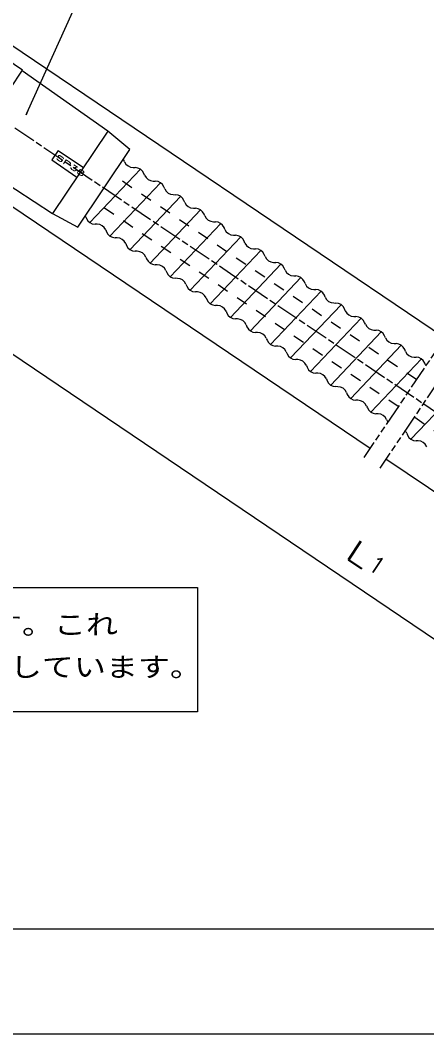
# Model space of a CAD drawing. Units: millimetres, scale not verified. Extents: x -55 to 1935, y -55 to 1395.
# Drawn here: x 796 to 1010, y -55 to 476 of the extents above; entities that cross this region are included whole.
import ezdxf
from ezdxf.enums import TextEntityAlignment as Align

# ---------------------------------------------------------------- set-up
doc = ezdxf.new("R2010")
doc.units = ezdxf.units.MM
for name, pattern in [('CHAIN', [18.5, 12, -1.5, 3.5, -1.5]), ('CHAIN_DOUBLE_DASH', [23.5, 12, -1.5, 3.5, -1.5, 3.5, -1.5]), ('DASHED_SPACED', [12, 6, -6])]:
    doc.linetypes.add(name, pattern=pattern)
for name, color, linetype, lineweight in [('0_2', 7, 'Continuous', 25), ('1 外形線', 7, 'Continuous', 25), ('3 隠れ線', 2, 'DASHED_SPACED', 25), ('4 中心線', 1, 'CHAIN', 25), ('5 想像線', 6, 'CHAIN_DOUBLE_DASH', 25), ('6 寸法線', 4, 'Continuous', 25), ('7 枠・タイトル', 7, 'Continuous', 25)]:
    doc.layers.add(name, color=color, linetype=linetype, lineweight=lineweight)
doc.styles.add('simplex.shx', font='')
doc.styles.get('simplex.shx').set_extended_font_data('simplex.shx')

msp = doc.modelspace()

# ---------------------------------------------------------------- linework, layer by layer
at = {"layer": '0_2'}
msp.add_lwpolyline([(800.115, 428.645), (799.342, 426.936), (800.115, 428.645)], dxfattribs=at)
at = {"layer": '1 外形線'}
for p, q in [((1018.922, 309.96), (572.483, 611.087)), ((979.778, 251.927), (533.339, 553.054)), ((797.464, 450.288), (780.883, 461.472)), ((766.708, 404.691), (797.464, 450.288)), ((842.222, 418.289), (797.184, 449.874)), ((842.222, 418.289), (813.144, 375.179)), ((853.819, 408.658), (842.222, 418.289)), ((766.988, 405.106), (813.144, 375.179)), ((816.096, 408.168), (812.741, 403.194)), ((816.096, 408.168), (829.361, 399.221)), ((826.418, 368.035), (853.819, 408.658)), ((812.741, 403.194), (826.005, 394.247)), ((850.976, 402.254), (850.555, 403.246)), ((855.491, 399.209), (856.569, 399.19)), ((855.491, 399.209), (856.569, 399.19)), ((859.305, 398.317), (832.797, 370.373)), ((859.305, 398.317), (832.797, 370.373)), ((861.505, 395.152), (861.084, 396.145)), ((869.834, 391.215), (843.326, 363.271)), ((869.834, 391.215), (843.326, 363.271)), ((866.02, 392.107), (867.098, 392.088)), ((866.02, 392.107), (867.098, 392.088)), ((872.034, 388.05), (871.612, 389.043)), ((880.363, 384.113), (853.855, 356.169)), ((880.363, 384.113), (853.855, 356.169)), ((876.549, 385.005), (877.627, 384.986)), ((876.549, 385.005), (877.627, 384.986)), ((882.563, 380.949), (882.141, 381.941)), ((887.077, 377.903), (888.155, 377.885)), ((887.077, 377.903), (888.155, 377.885)), ((813.144, 375.179), (826.418, 368.035)), ((830.541, 373.575), (830.963, 372.583)), ((830.541, 373.575), (830.963, 372.583)), ((890.891, 377.012), (864.383, 349.067)), ((890.891, 377.012), (864.383, 349.067)), ((893.091, 373.847), (892.67, 374.839)), ((836.555, 369.519), (835.477, 369.537)), ((836.555, 369.519), (835.477, 369.537)), ((901.42, 369.91), (874.912, 341.966)), ((901.42, 369.91), (874.912, 341.966)), ((897.606, 370.802), (898.684, 370.783)), ((897.606, 370.802), (898.684, 370.783)), ((903.62, 366.745), (903.199, 367.738)), ((841.07, 366.473), (841.492, 365.481)), ((841.07, 366.473), (841.492, 365.481)), ((847.084, 362.417), (846.006, 362.436)), ((847.084, 362.417), (846.006, 362.436)), ((911.949, 362.808), (885.441, 334.864)), ((911.949, 362.808), (885.441, 334.864)), ((908.135, 363.7), (909.213, 363.681)), ((908.135, 363.7), (909.213, 363.681)), ((851.599, 359.372), (852.02, 358.379)), ((851.599, 359.372), (852.02, 358.379)), ((914.149, 359.643), (913.728, 360.636)), ((918.664, 356.598), (919.742, 356.579)), ((918.664, 356.598), (919.742, 356.579)), ((857.613, 355.315), (856.535, 355.334)), ((857.613, 355.315), (856.535, 355.334)), ((862.128, 352.27), (862.549, 351.277)), ((862.128, 352.27), (862.549, 351.277)), ((922.478, 355.706), (895.97, 327.762)), ((922.478, 355.706), (895.97, 327.762)), ((924.678, 352.542), (924.256, 353.534)), ((868.142, 348.213), (867.064, 348.232)), ((868.142, 348.213), (867.064, 348.232)), ((933.007, 348.605), (906.498, 320.66)), ((933.007, 348.605), (906.498, 320.66)), ((929.192, 349.496), (930.27, 349.478)), ((929.192, 349.496), (930.27, 349.478)), ((935.206, 345.44), (934.785, 346.432)), ((872.657, 345.168), (873.078, 344.176)), ((872.657, 345.168), (873.078, 344.176)), ((878.671, 341.112), (877.593, 341.13)), ((878.671, 341.112), (877.593, 341.13)), ((943.535, 341.503), (917.027, 313.559)), ((943.535, 341.503), (917.027, 313.559)), ((939.721, 342.395), (940.799, 342.376)), ((939.721, 342.395), (940.799, 342.376)), ((883.185, 338.066), (883.607, 337.074)), ((883.185, 338.066), (883.607, 337.074)), ((945.735, 338.338), (945.314, 339.331)), ((950.25, 335.293), (951.328, 335.274)), ((950.25, 335.293), (951.328, 335.274)), ((889.199, 334.01), (888.121, 334.029)), ((889.199, 334.01), (888.121, 334.029)), ((893.714, 330.965), (894.135, 329.972)), ((893.714, 330.965), (894.135, 329.972)), ((954.064, 334.401), (927.556, 306.457)), ((954.064, 334.401), (927.556, 306.457)), ((956.264, 331.236), (955.843, 332.229)), ((899.728, 326.908), (898.65, 326.927)), ((899.728, 326.908), (898.65, 326.927)), ((964.593, 327.299), (938.085, 299.355)), ((964.593, 327.299), (938.085, 299.355)), ((960.779, 328.191), (961.857, 328.172)), ((960.779, 328.191), (961.857, 328.172)), ((966.793, 324.135), (966.371, 325.127)), ((904.243, 323.863), (904.664, 322.87)), ((904.243, 323.863), (904.664, 322.87)), ((910.257, 319.806), (909.179, 319.825)), ((910.257, 319.806), (909.179, 319.825)), ((975.122, 320.198), (948.614, 292.253)), ((975.122, 320.198), (948.614, 292.253)), ((971.308, 321.089), (972.386, 321.071)), ((971.308, 321.089), (972.386, 321.071)), ((914.772, 316.761), (915.193, 315.769)), ((914.772, 316.761), (915.193, 315.769)), ((977.322, 317.033), (976.9, 318.025)), ((981.836, 313.988), (982.914, 313.969)), ((981.836, 313.988), (982.914, 313.969)), ((920.786, 312.705), (919.708, 312.723)), ((920.786, 312.705), (919.708, 312.723)), ((925.3, 309.659), (925.722, 308.667)), ((925.3, 309.659), (925.722, 308.667)), ((985.65, 313.096), (959.142, 285.152)), ((985.65, 313.096), (959.142, 285.152)), ((987.85, 309.931), (987.429, 310.924)), ((931.314, 305.603), (930.236, 305.622)), ((931.314, 305.603), (930.236, 305.622)), ((996.179, 305.994), (969.671, 278.05)), ((996.179, 305.994), (969.671, 278.05)), ((992.365, 306.886), (993.443, 306.867)), ((992.365, 306.886), (993.443, 306.867)), ((998.379, 302.829), (997.958, 303.822)), ((935.829, 302.558), (936.251, 301.565)), ((935.829, 302.558), (936.251, 301.565)), ((941.843, 298.501), (940.765, 298.52)), ((941.843, 298.501), (940.765, 298.52)), ((1006.708, 298.892), (980.2, 270.948)), ((1006.708, 298.892), (980.2, 270.948)), ((1002.894, 299.784), (1003.972, 299.765)), ((1002.894, 299.784), (1003.972, 299.765)), ((946.358, 295.456), (946.779, 294.463)), ((946.358, 295.456), (946.779, 294.463)), ((1008.908, 295.728), (1008.487, 296.72)), ((952.372, 291.399), (951.294, 291.418)), ((952.372, 291.399), (951.294, 291.418)), ((956.887, 288.354), (957.308, 287.362)), ((956.887, 288.354), (957.308, 287.362)), ((962.901, 284.298), (961.823, 284.316)), ((962.901, 284.298), (961.823, 284.316)), ((1027.766, 284.689), (1001.257, 256.745)), ((1027.766, 284.689), (1001.257, 256.745)), ((967.416, 281.252), (967.837, 280.26)), ((967.416, 281.252), (967.837, 280.26)), ((973.43, 277.196), (972.352, 277.215)), ((973.43, 277.196), (972.352, 277.215)), ((977.944, 274.151), (978.366, 273.158)), ((977.944, 274.151), (978.366, 273.158)), ((983.958, 270.094), (982.88, 270.113)), ((983.958, 270.094), (982.88, 270.113)), ((988.473, 267.049), (988.894, 266.056)), ((988.473, 267.049), (988.894, 266.056)), ((999.002, 259.947), (999.423, 258.955)), ((999.002, 259.947), (999.423, 258.955)), ((1005.016, 255.891), (1003.938, 255.909)), ((1005.016, 255.891), (1003.938, 255.909)), ((1246.242, 72.195), (988.069, 246.335))]:
    msp.add_line(p, q, dxfattribs=at)
for centre, start, end in [((845.953, 401.292), 23.00469, 27.2778), ((845.953, 401.292), 23.00469, 27.2778), ((855.579, 404.208), 203.00469, 268.99531), ((855.579, 404.208), 203.00469, 268.99531), ((856.481, 394.191), 23.00469, 88.99531), ((856.481, 394.191), 23.00469, 88.99531), ((866.107, 397.106), 203.00469, 268.99531), ((866.107, 397.106), 203.00469, 268.99531), ((867.01, 387.089), 23.00469, 88.99531), ((867.01, 387.089), 23.00469, 88.99531), ((876.636, 390.004), 203.00469, 268.99531), ((876.636, 390.004), 203.00469, 268.99531), ((877.539, 379.987), 23.00469, 88.99531), ((877.539, 379.987), 23.00469, 88.99531), ((887.165, 382.903), 203.00469, 268.99531), ((887.165, 382.903), 203.00469, 268.99531), ((888.068, 372.885), 23.00469, 88.99531), ((888.068, 372.885), 23.00469, 88.99531), ((825.939, 371.621), 23.00469, 27.2778), ((825.939, 371.621), 23.00469, 27.2778), ((825.939, 371.621), 23.00469, 27.2778), ((835.565, 374.537), 203.00469, 268.99531), ((835.565, 374.537), 203.00469, 268.99531), ((897.694, 375.801), 203.00469, 268.99531), ((897.694, 375.801), 203.00469, 268.99531), ((836.468, 364.519), 23.00469, 88.99531), ((836.468, 364.519), 23.00469, 88.99531), ((836.468, 364.519), 23.00469, 88.99531), ((898.596, 365.784), 23.00469, 88.99531), ((898.596, 365.784), 23.00469, 88.99531), ((908.223, 368.699), 203.00469, 268.99531), ((908.223, 368.699), 203.00469, 268.99531), ((846.094, 367.435), 203.00469, 268.99531), ((846.094, 367.435), 203.00469, 268.99531), ((846.997, 357.418), 23.00469, 88.99531), ((846.997, 357.418), 23.00469, 88.99531), ((846.997, 357.418), 23.00469, 88.99531), ((909.125, 358.682), 23.00469, 88.99531), ((909.125, 358.682), 23.00469, 88.99531), ((856.623, 360.333), 203.00469, 268.99531), ((856.623, 360.333), 203.00469, 268.99531), ((918.751, 361.597), 203.00469, 268.99531), ((918.751, 361.597), 203.00469, 268.99531), ((919.654, 351.58), 23.00469, 88.99531), ((919.654, 351.58), 23.00469, 88.99531), ((857.525, 350.316), 23.00469, 88.99531), ((857.525, 350.316), 23.00469, 88.99531), ((857.525, 350.316), 23.00469, 88.99531), ((867.151, 353.231), 203.00469, 268.99531), ((867.151, 353.231), 203.00469, 268.99531), ((929.28, 354.496), 203.00469, 268.99531), ((929.28, 354.496), 203.00469, 268.99531), ((868.054, 343.214), 23.00469, 88.99531), ((868.054, 343.214), 23.00469, 88.99531), ((868.054, 343.214), 23.00469, 88.99531), ((930.183, 344.478), 23.00469, 88.99531), ((930.183, 344.478), 23.00469, 88.99531), ((877.68, 346.13), 203.00469, 268.99531), ((877.68, 346.13), 203.00469, 268.99531), ((878.583, 336.112), 23.00469, 88.99531), ((878.583, 336.112), 23.00469, 88.99531), ((878.583, 336.112), 23.00469, 88.99531), ((939.809, 347.394), 203.00469, 268.99531), ((939.809, 347.394), 203.00469, 268.99531), ((940.712, 337.377), 23.00469, 88.99531), ((940.712, 337.377), 23.00469, 88.99531), ((888.209, 339.028), 203.00469, 268.99531), ((888.209, 339.028), 203.00469, 268.99531), ((950.338, 340.292), 203.00469, 268.99531), ((950.338, 340.292), 203.00469, 268.99531), ((951.24, 330.275), 23.00469, 88.99531), ((951.24, 330.275), 23.00469, 88.99531), ((889.112, 329.011), 23.00469, 88.99531), ((889.112, 329.011), 23.00469, 88.99531), ((889.112, 329.011), 23.00469, 88.99531), ((898.738, 331.926), 203.00469, 268.99531), ((898.738, 331.926), 203.00469, 268.99531), ((960.866, 333.19), 203.00469, 268.99531), ((960.866, 333.19), 203.00469, 268.99531), ((899.64, 321.909), 23.00469, 88.99531), ((899.64, 321.909), 23.00469, 88.99531), ((899.64, 321.909), 23.00469, 88.99531), ((961.769, 323.173), 23.00469, 88.99531), ((961.769, 323.173), 23.00469, 88.99531), ((909.267, 324.824), 203.00469, 268.99531), ((909.267, 324.824), 203.00469, 268.99531), ((910.169, 314.807), 23.00469, 88.99531), ((910.169, 314.807), 23.00469, 88.99531), ((910.169, 314.807), 23.00469, 88.99531), ((971.395, 326.089), 203.00469, 268.99531), ((971.395, 326.089), 203.00469, 268.99531), ((972.298, 316.071), 23.00469, 88.99531), ((972.298, 316.071), 23.00469, 88.99531), ((919.795, 317.723), 203.00469, 268.99531), ((919.795, 317.723), 203.00469, 268.99531), ((981.924, 318.987), 203.00469, 268.99531), ((981.924, 318.987), 203.00469, 268.99531), ((982.827, 308.97), 23.00469, 88.99531), ((982.827, 308.97), 23.00469, 88.99531), ((920.698, 307.705), 23.00469, 88.99531), ((920.698, 307.705), 23.00469, 88.99531), ((920.698, 307.705), 23.00469, 88.99531), ((930.324, 310.621), 203.00469, 268.99531), ((930.324, 310.621), 203.00469, 268.99531), ((992.453, 311.885), 203.00469, 268.99531), ((992.453, 311.885), 203.00469, 268.99531), ((931.227, 300.604), 23.00469, 88.99531), ((931.227, 300.604), 23.00469, 88.99531), ((931.227, 300.604), 23.00469, 88.99531), ((993.355, 301.868), 23.00469, 88.99531), ((993.355, 301.868), 23.00469, 88.99531), ((940.853, 303.519), 203.00469, 268.99531), ((940.853, 303.519), 203.00469, 268.99531), ((941.756, 293.502), 23.00469, 88.99531), ((941.756, 293.502), 23.00469, 88.99531), ((941.756, 293.502), 23.00469, 88.99531), ((1002.982, 304.783), 203.00469, 268.99531), ((1002.982, 304.783), 203.00469, 268.99531), ((1003.884, 294.766), 23.00469, 88.99531), ((1003.884, 294.766), 23.00469, 88.99531), ((951.382, 296.417), 203.00469, 268.99531), ((951.382, 296.417), 203.00469, 268.99531), ((1013.51, 297.682), 203.00469, 207.58505), ((1013.51, 297.682), 203.00469, 207.58505), ((952.284, 286.4), 23.00469, 88.99531), ((952.284, 286.4), 23.00469, 88.99531), ((952.284, 286.4), 23.00469, 88.99531), ((961.91, 289.316), 203.00469, 268.99531), ((961.91, 289.316), 203.00469, 268.99531), ((962.813, 279.298), 23.00469, 88.99531), ((962.813, 279.298), 23.00469, 88.99531), ((962.813, 279.298), 23.00469, 88.99531), ((972.439, 282.214), 203.00469, 268.99531), ((972.439, 282.214), 203.00469, 268.99531), ((973.342, 272.197), 23.00469, 88.99531), ((973.342, 272.197), 23.00469, 88.99531), ((973.342, 272.197), 23.00469, 88.99531), ((982.968, 275.112), 203.00469, 268.99531), ((982.968, 275.112), 203.00469, 268.99531), ((983.871, 265.095), 23.00469, 88.99531), ((983.871, 265.095), 23.00469, 88.99531), ((983.871, 265.095), 23.00469, 88.99531), ((993.497, 268.01), 203.00469, 207.58505), ((993.497, 268.01), 203.00469, 207.58505), ((994.399, 257.993), 23.00469, 41.277), ((994.399, 257.993), 23.00469, 41.277), ((994.399, 257.993), 23.00469, 41.277), ((1004.026, 260.909), 203.00469, 268.99531), ((1004.026, 260.909), 203.00469, 268.99531), ((1004.928, 250.891), 23.00469, 88.99531), ((1004.928, 250.891), 23.00469, 88.99531), ((1004.928, 250.891), 23.00469, 88.99531)]:
    msp.add_arc(centre, 5, start, end, dxfattribs=at)
at = {"layer": '3 隠れ線'}
for p, q in [((1004.103, 287.99), (844.872, 395.393)), ((994.597, 273.896), (835.365, 381.299)), ((1207.173, 130.512), (1002.887, 268.304))]:
    msp.add_line(p, q, dxfattribs=at)
at = {"layer": '4 中心線'}
msp.add_line((1278.765, 92.475), (305.184, 749.164), dxfattribs=at)
at = {"layer": '5 想像線'}
for p, q in [((1021.264, 313.432), (976.569, 247.169)), ((1029.554, 307.84), (984.86, 241.577))]:
    msp.add_line(p, q, dxfattribs=at)
at = {"layer": '6 寸法線'}
for p, q in [((799.729, 427.79), (837.179, 510.637)), ((1203.986, 23.17), (730.84, 342.625)), ((302.604, 179.035), (889.214, 179.035)), ((889.214, 179.035), (889.214, 113.84)), ((889.214, 113.84), (302.604, 113.84))]:
    msp.add_line(p, q, dxfattribs=at)
at = {"layer": '7 枠・タイトル'}
for p, q in [((0, 0), (1880, 0)), ((-55, -55), (1935, -55))]:
    msp.add_line(p, q, dxfattribs=at)

# ---------------------------------------------------------------- texts
at = {"layer": '1 外形線', "style": 'simplex.shx', "width": 1.95}
msp.add_text('SP38', height=2.566, rotation=326, dxfattribs=at).set_placement((814.252, 403.421), align=Align.BOTTOM_LEFT)
at = {"layer": '6 寸法線', "style": 'simplex.shx', "width": 1.4}
msp.add_text('L', height=11.73, rotation=325.974, dxfattribs=at).set_placement((964.145, 192.183), align=Align.BOTTOM_LEFT)
at = {"layer": '6 寸法線', "style": 'simplex.shx'}
msp.add_text('1', height=8.798, rotation=325.974, dxfattribs=at).set_placement((976.297, 187.035), align=Align.BOTTOM_LEFT)
at = {"layer": '6 寸法線', "style": 'simplex.shx', "width": 1.2}
for s, p in [('『六角ナット』による最大の角度調整量は２．５°までとします。これ', (320.593, 151.397)), ('は英国規格（ＳＳ－ＤＤ８１）の鋼棒定着の角折れ許容に準拠しています。', (320.593, 129.13))]:
    msp.add_text(s, height=10.26, dxfattribs=at).set_placement(p, align=Align.BOTTOM_LEFT)

doc.saveas('drawing.dxf')
